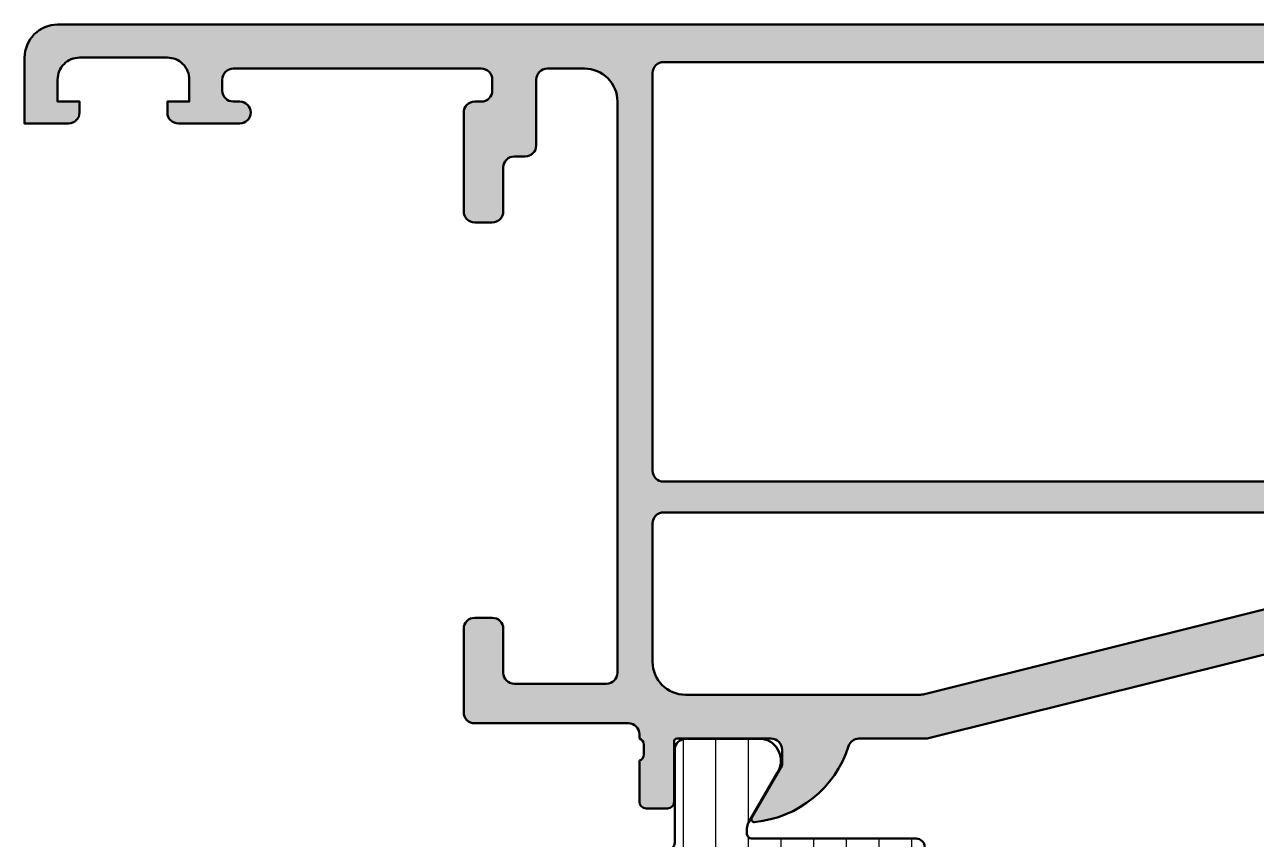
# Model space of a CAD drawing. Extents: x -30 to 68, y 0 to 85.
# Drawn here: x -30 to 26.1, y 47.9 to 85 of the extents above; entities that cross this region are included whole.
import ezdxf

# ---------------------------------------------------------------- set-up
doc = ezdxf.new("R2010")
doc.units = 0
for name, color, linetype, lineweight in [('0S-Alu contour', 7, 'Continuous', 50), ('0S-Alu hatch', 252, 'Continuous', 25), ('0S-Plastic contour', 254, 'Continuous', 50), ('0S-Plastic hatch', 253, 'Continuous', 25)]:
    doc.layers.add(name, color=color, linetype=linetype, lineweight=lineweight)

# ---------------------------------------------------------------- blocks, each defined once
blk = doc.blocks.new('346290__431558B0_09CE_420A_BA11_CC467FC390D2_')
at = {"layer": '0S-Alu hatch'}
h = blk.add_hatch(color=256, dxfattribs=at)
edge = h.paths.add_edge_path()
edge.add_line((-8.200072701510434, 76.49951935006649), (-8.200072701510454, 78.49951935006753))
edge.add_ellipse((-7.700223043924895, 78.49966968423728), major_axis=(-0.4998496801927175, 0), ratio=1, start_angle=-90.0137350442323, end_angle=0.017232207833387747, ccw=False)
edge.add_line((-7.700103219088589, 78.99951935006769), (-7.20007270151045, 78.99951935006769))
edge.add_arc((-7.200093028747218, 79.49953967699513), 0.5000203273406206, 270.0023292350583, 360.001167715177)
edge.add_line((-6.700072701510443, 79.49954986764669), (-6.70010321908856, 82.4995193500677))
edge.add_ellipse((-6.20012351868841, 82.49957016724566), major_axis=(-0.4999797029826405, 0), ratio=1, start_angle=-90.0058234560571, end_angle=0.00582345611189794, ccw=False)
edge.add_line((-6.200072701510435, 82.9995498676458), (-4.500060494479185, 82.99951935006769))
edge.add_ellipse((-4.499953956199751, 81.49962589020427), major_axis=(-1.499893463647152, 0), ratio=1, start_angle=179.9970959459508, end_angle=270.00406975156653, ccw=False)
edge.add_line((-3.000060494479212, 81.49954986764692), (-3.000060494479214, 55.49941253854425))
edge.add_ellipse((-3.500087204398595, 55.49956133321602), major_axis=(-0.5000267320580524, 0), ratio=1, start_angle=90.0100543075236, end_angle=179.9829502978733, ccw=False)
edge.add_line((-3.499999459322936, 54.99953460885675), (-7.700072701510435, 54.99953460885675))
edge.add_ellipse((-7.699957983039261, 55.49964932732795), major_axis=(-0.5001147316285112, 0), ratio=1, start_angle=0.013142752803219082, end_angle=89.98685724720258, ccw=False)
edge.add_line((-8.200072701510463, 55.49953460885673), (-8.20007270151045, 57.49953460885675))
edge.add_arc((-8.699968028215878, 57.49963928215132), 0.4998953376642202, 359.9880028125888, 450.01199718741)
edge.add_line((-8.700072701510464, 57.99953460885674), (-9.500060494479184, 57.99953460885674))
edge.add_arc((-9.500070706575457, 57.49954482095301), 0.4999897880080324, 89.99882975606629, 180.0011702437148)
edge.add_line((-10.0000604944792, 57.49953460885865), (-10.0000604944792, 53.69954681588801))
edge.add_arc((-9.499976420604668, 53.69963088976254), 0.5000840809417748, 180.009632536539, 269.9903674634257)
edge.add_line((-9.500060494479184, 53.19954681588799), (-2.499999459322964, 53.199546815888))
edge.add_ellipse((-2.500036411010819, 52.69950986283959), major_axis=(-0.5000369544137414, 0), ratio=1, start_angle=180.0059825937153, end_angle=269.995765961409, ccw=False)
edge.add_line((-1.999999459322952, 52.69956207467718), (-1.999556954440123, 52.49911117746025))
edge.add_ellipse((-2.078393400983157, 52.23159058546714), major_axis=(-0.2788950563274251, 0), ratio=1, start_angle=178.8354106258988, end_angle=253.5801235805092, ccw=False)
edge.add_line((-1.79955595444012, 52.22592217746875), (-1.799555954440108, 51.77232817746876))
edge.add_ellipse((-2.078424050083255, 51.76666751799171), major_axis=(-0.2789255417371277, 0), ratio=1, start_angle=106.42459455535439, end_angle=181.1628700728853, ccw=False)
edge.add_line((-1.999556954440095, 51.49912417746879), (-1.999556954440123, 49.61911317746025))
edge.add_arc((-1.699556954440112, 49.61911317746025), 0.3000000000000114, 180, 270)
edge.add_line((-1.699556954440112, 49.31911317746024), (-0.7195826353973587, 49.31911317746024))
edge.add_arc((-0.7195826353973587, 49.61911317746025), 0.3000000000000114, 270, 360)
edge.add_line((-0.4195826353973473, 49.61911317746025), (-0.4195826353973473, 52.37911100410641))
edge.add_ellipse((-0.2995826353973593, 52.37911100410642), major_axis=(-0.119999999999988, 0), ratio=1, start_angle=269.9999006516501, end_angle=360, ccw=False)
edge.add_line((-0.2995824273226618, 52.49911100410622), (4.000435416165338, 52.49910354806574))
edge.add_ellipse((4.000450853258525, 51.99911898533629), major_axis=(-0.4999845629677632, 0), ratio=1, start_angle=179.9991052558096, end_angle=270.00176901519205, ccw=False)
edge.add_line((4.500435416165323, 51.99911117746132), (4.500435416165331, 51.29910659982355))
edge.add_line((4.500435416165331, 51.29910659982355), (3.112190787259066, 48.89458847238213))
edge.add_arc((3.236036736045633, 48.83667994464111), 0.1367158243071089, 154.9399071397959, 275.5867734514894)
edge.add_arc((2.762580692078813, 53.67686303497722), 4.999999999999935, 275.586773451492, 342.2389949764135)
edge.add_ellipse((8.000435767053318, 51.99910319717769), major_axis=(-0.5000003508881683, 0), ratio=1, start_angle=270.0000402087751, end_angle=342.2389949764142, ccw=False)
edge.add_line((8.000435416165317, 52.49910354806574), (11.05096871084296, 52.49910354806573))
edge.add_arc((11.05097152947758, 52.99912445844281), 0.5000209103850187, 269.9996770217717, 283.9989856257524)
edge.add_line((11.17192894643876, 52.51395416452083), (35.74101037852976, 58.63971246507905))
edge.add_arc((35.69262601208562, 58.83377161349469), 0.2000000000000121, 283.999996257485, 389.9999122478543)
edge.add_line((35.8658312459987, 58.93377134821993), (34.49996906942461, 61.29952240182551))
edge.add_line((34.49996906942461, 61.29952240182551), (34.49996906942461, 61.99953460885675))
edge.add_ellipse((34.999459840465, 61.99961277120588), major_axis=(-0.4994907771559735, 0), ratio=1, start_angle=-89.99802710034322, end_angle=0.008965876750096413, ccw=False)
edge.add_line((34.99944264120197, 62.49910354806574), (39.29993398398813, 62.49911100492401))
edge.add_ellipse((39.29993419206274, 62.37911100492421), major_axis=(-0.1199999999999931, 0), ratio=1, start_angle=180, end_angle=270.00009934830814, ccw=False)
edge.add_line((39.41993419206273, 62.3791110049242), (39.41993419206273, 59.61955186764583))
edge.add_arc((39.71993419206274, 59.61955186764583), 0.3000000000000114, 180, 270)
edge.add_line((39.71993419206274, 59.31955186764581), (40.69990851110552, 59.31955186764581))
edge.add_arc((40.69990851110552, 59.61955186764581), 0.2999999999999971, 270, 360)
edge.add_line((40.99990851110551, 59.61955186764581), (40.99990851110551, 61.49956286765432))
edge.add_ellipse((41.07877560674869, 61.76710620817726), major_axis=(-0.2789255417371599, 0), ratio=1, start_angle=-1.1628700728862214, end_angle=73.57540544464422, ccw=False)
edge.add_line((40.79990751110551, 61.77276686765432), (40.79990751110551, 62.22636086765432))
edge.add_ellipse((41.07874495764856, 62.23202927565271), major_axis=(-0.278895056327431, 0), ratio=1, start_angle=-73.58012358050769, end_angle=1.1645893740997053, ccw=False)
edge.add_line((40.99990851110551, 62.49954986764582), (41.00010687536332, 64.99954986764581))
edge.add_ellipse((41.50020139576652, 64.99945534724263), major_axis=(-0.500094529335613, 0), ratio=1, start_angle=270.0108291930719, end_angle=359.98917080694326, ccw=False)
edge.add_line((41.50010687536334, 65.49954986764583), (43.80042273229692, 65.49954986764581))
edge.add_ellipse((43.80038812773957, 64.99950012323927), major_axis=(-0.5000497456038951, 0), ratio=1, start_angle=180.0043884560907, end_angle=269.99603500430294, ccw=False)
edge.add_line((44.3004378718767, 64.99953842355333), (44.30042261308763, 63.99953842355401))
edge.add_arc((44.8004451360694, 63.99956094653578), 0.5000225234890349, 180.0025808273899, 269.9974191726639)
edge.add_line((44.80042261308764, 63.49953842355401), (45.30042267269227, 63.49953842355402))
edge.add_arc((45.30045017754568, 63.99912180399262), 0.4995833811957417, 269.9968455475574, 360.0009687569832)
edge.add_line((45.80003355867002, 63.99913025094793), (45.80003355867002, 69.49948883248956))
edge.add_arc((44.80030034392777, 69.49975560333588), 0.999733250335087, 359.9847110779023, 450.0117943199854)
edge.add_line((44.80009454912279, 70.49948883248958), (44.2999267024431, 70.49951935006769))
edge.add_line((44.2999267024431, 70.49951935006769), (44.2999267024431, 67.99951935006769))
edge.add_ellipse((43.29975743586522, 67.99968861662538), major_axis=(-1.000169280901044, 0), ratio=1, start_angle=90.0097034481525, end_angle=179.9903033819906, ccw=False)
edge.add_line((43.29992682165239, 66.99951935006767), (41.99990851110553, 66.99951935006769))
edge.add_ellipse((42.00010133887338, 67.99968165483845), major_axis=(-1.000162323359025, 0), ratio=1, start_angle=0.009297869138720216, end_angle=89.98895357575321, ccw=False)
edge.add_line((40.99993902868364, 67.99951935006771), (40.99993902868364, 74.99951935006769))
edge.add_ellipse((41.52491504399701, 75.49951935006769), major_axis=(-0.7249826319673439, 0), ratio=1, start_angle=-43.604126230005704, end_angle=43.604126230005704, ccw=False)
edge.add_line((40.99993902868364, 75.99951935006769), (40.99990851110551, 82.49951935006769))
edge.add_ellipse((41.99981501026123, 82.49961285423105), major_axis=(-0.9999065035276435, 0), ratio=1, start_angle=-90.0071063966268, end_angle=0.00535789486758631, ccw=False)
edge.add_line((41.99993902868364, 83.49951935006769), (43.29992682165239, 83.49951935006769))
edge.add_ellipse((43.30008400181692, 82.49967664942275), major_axis=(-0.9998427129996784, 0), ratio=1, start_angle=179.9909859930816, end_angle=270.00900717679957, ccw=False)
edge.add_line((44.29992670244311, 82.49951935006818), (44.2999267024431, 80.4995498676458))
edge.add_line((44.2999267024431, 80.4995498676458), (44.89996332353685, 80.49951935006769))
edge.add_line((44.89996332353685, 80.49951935006769), (45.9999389562151, 81.59961700631769))
edge.add_line((45.9999389562151, 81.59961700631769), (46, 85))
edge.add_line((46, 85), (-28.50006049447922, 84.99951935006769))
edge.add_arc((-28.50014468594779, 83.49960354153626), 1.499915810894307, 89.9967839422801, 180.0032160576674)
edge.add_line((-30.00006049447923, 83.49951935006906), (-30.00006049447922, 80.49951935006769))
edge.add_line((-30.00006049447922, 80.49951935006769), (-28.00006049447921, 80.49951935006769))
edge.add_arc((-28.00019218588429, 80.9996510343667), 0.5001317016370802, 270.0150867496928, 359.9884102004696)
edge.add_line((-27.50006049447922, 80.99954986764607), (-27.50006049447922, 81.49951935006769))
edge.add_line((-27.50006049447922, 81.49951935006769), (-28.50006049447922, 81.49951935006769))
edge.add_line((-28.50006049447922, 81.49951935006769), (-28.50006049447922, 82.49951935006769))
edge.add_ellipse((-27.50016687570021, 82.49962573128867), major_axis=(-0.9998936244380855, 0), ratio=1, start_angle=-90.00609584344289, end_angle=0.006095843452101235, ccw=False)
edge.add_line((-27.50006049447922, 83.49951935006769), (-23.50006049447921, 83.49951935006769))
edge.add_ellipse((-23.49993758323881, 82.49964226459349), major_axis=(-0.9998770930287113, 0), ratio=1, start_angle=179.9947053940628, end_angle=270.0070431610014, ccw=False)
edge.add_line((-22.50006049447922, 82.49954986764503), (-22.5000604944792, 81.49951935006769))
edge.add_line((-22.5000604944792, 81.49951935006769), (-23.5000604944792, 81.49951935006769))
edge.add_line((-23.5000604944792, 81.49951935006769), (-23.5000604944792, 80.99951935006769))
edge.add_arc((-22.99994577600802, 80.99963406853888), 0.5001147316284899, 180.0131427528032, 269.9868572472002)
edge.add_line((-23.00006049447921, 80.4995193500677), (-20.2000116663542, 80.49951935006769))
edge.add_arc((-20.2000116663542, 80.99951935006769), 0.5, 270, 450)
edge.add_line((-20.2000116663542, 81.49951935006769), (-20.5000604944792, 81.49951935006769))
edge.add_ellipse((-20.49993551851436, 81.99964432603252), major_axis=(-0.5001249915799258, 0), ratio=1, start_angle=0.014317611649119044, end_angle=89.98568238836123, ccw=False)
edge.add_line((-21.0000604944792, 81.99951935006759), (-21.0000604944792, 82.49951935006769))
edge.add_ellipse((-20.50016351213967, 82.4996528780877), major_axis=(-0.4998970001729347, 0), ratio=1, start_angle=-90.01180738672502, end_angle=0.01530433687241839, ccw=False)
edge.add_line((-20.50006049447917, 82.9995498676458), (-9.20010321908859, 82.99951935006769))
edge.add_ellipse((-9.199811314025983, 82.4998112551303), major_axis=(-0.4997081801957367, 0), ratio=1, start_angle=179.966530607846, end_angle=270.03346939217704, ccw=False)
edge.add_line((-8.700103219088579, 82.49951935006786), (-8.70007270151045, 81.99954986764581))
edge.add_ellipse((-9.20003050512653, 81.9995076712619), major_axis=(-0.4999578053967656, 0), ratio=1, start_angle=89.99516424248998, end_angle=180.0048357574281, ccw=False)
edge.add_line((-9.20007270151045, 81.49954986764583), (-9.50012152963545, 81.49951935006769))
edge.add_arc((-9.500262867123439, 80.99972170173352), 0.4997976683185388, 89.98379736007189, 180.0231971805346)
edge.add_line((-10.0000604944792, 80.99951935006776), (-10.0000604944792, 76.49951935006771))
edge.add_arc((-9.50007083093999, 76.4995090136069), 0.499989663646041, 179.9988155042154, 270.0011844956447)
edge.add_line((-9.50006049447919, 75.9995193500677), (-8.70007270151045, 75.99951935006769))
edge.add_arc((-8.700093022345499, 76.49953967090275), 0.5000203212479823, 270.0023285015334, 359.9976714983276)
edge = h.paths.add_edge_path()
edge.add_ellipse((-0.9003190677961754, 82.79965738625852), major_axis=(-0.4998650337907118, 0), ratio=1, start_angle=-90.01547141567482, end_angle=0.011974252112793238, ccw=False)
edge.add_line((-0.9001840906706206, 83.29952240182548), (38.99990088171099, 83.29955291940362))
edge.add_ellipse((39.00001017422722, 82.79966221191987), major_axis=(-0.4998907194312373, 0), ratio=1, start_angle=179.9874732622198, end_angle=270.0125267377823, ccw=False)
edge.add_line((39.49990088171098, 82.79955291940362), (39.49990088171098, 64.69967651559551))
edge.add_ellipse((38.99984732756349, 64.69973007255462), major_axis=(-0.500053557015545, 0), ratio=1, start_angle=89.99914283136059, end_angle=179.9938634818548, ccw=False)
edge.add_line((38.99983984655475, 64.19967651559502), (-0.9001840906705922, 64.19967651559502))
edge.add_ellipse((-0.9001574106402755, 64.69970319562536), major_axis=(-0.5000266807421169, 0), ratio=1, start_angle=0.0030571432409942645, end_angle=89.99694285686343, ccw=False)
edge.add_line((-1.40018409067062, 64.69967651559504), (-1.400184090670616, 82.79955291940348))
edge = h.paths.add_edge_path()
edge.add_ellipse((-0.900092057022519, 62.29923963331414), major_axis=(-0.4999928515702684, 0), ratio=1, start_angle=-90.00081916727493, end_angle=0.0008191672279167506, ccw=False)
edge.add_line((-0.9000849085416859, 62.79923248483331), (30.52259785360431, 62.79923248483331))
edge.add_ellipse((30.52259976074592, 61.799231582256), major_axis=(-1.000000902579138, 0), ratio=1, start_angle=210.0000298569348, end_angle=270.0001092710665, ccw=False)
edge.add_line((31.38862568563556, 62.29923248483332), (32.41120487875079, 60.52806854440362))
edge.add_ellipse((31.97819796478487, 60.27806791858508), major_axis=(-0.4999953004298657, 0), ratio=1, start_angle=103.99922321442028, end_angle=210.0003937331823, ccw=False)
edge.add_line((32.09915119833086, 59.79292297555597), (10.92794472402666, 54.51435089303643))
edge.add_ellipse((10.80700625715038, 54.99923846103799), major_axis=(-0.4997419998087467, 0), ratio=1, start_angle=89.9970668428852, end_angle=104.0047187884181, ccw=False)
edge.add_line((10.80698067373369, 54.49949646188409), (0.0999150914583123, 54.49949646188409))
edge.add_ellipse((0.1001175221340702, 55.99969889255986), major_axis=(-1.500202444333319, 0), ratio=1, start_angle=0.007731238869496337, end_angle=89.99226876116359, ccw=False)
edge.add_line((-1.400084908541685, 55.99949646188408), (-1.400084908541685, 62.29923248483372))
at = {"layer": '0S-Alu contour', "color": 7}
for points in [[(44.29992670244311, 82.49951935006818), (44.2999267024431, 80.4995498676458), (44.89996332353685, 80.49951935006769), (45.9999389562151, 81.59961700631769), (46, 85), (-28.50006049447922, 84.99951935006769)], [(-30.00006049447923, 83.49951935006906), (-30.00006049447922, 80.49951935006769), (-28.00006049447921, 80.49951935006769)], [(-27.50006049447922, 83.49951935006769), (-23.50006049447921, 83.49951935006769)], [(-0.9001840906706206, 83.29952240182548), (38.99990088171099, 83.29955291940362)], [(-27.50006049447922, 80.99954986764607), (-27.50006049447922, 81.49951935006769), (-28.50006049447922, 81.49951935006769), (-28.50006049447922, 82.49951935006769)], [(-22.50006049447922, 82.49954986764503), (-22.5000604944792, 81.49951935006769), (-23.5000604944792, 81.49951935006769), (-23.5000604944792, 80.99951935006769)], [(-21.0000604944792, 81.99951935006759), (-21.0000604944792, 82.49951935006769)], [(-20.50006049447917, 82.9995498676458), (-9.20010321908859, 82.99951935006769)], [(-8.700103219088579, 82.49951935006786), (-8.70007270151045, 81.99954986764581)], [(-6.700072701510443, 79.49954986764669), (-6.70010321908856, 82.4995193500677)], [(-6.200072701510435, 82.9995498676458), (-4.500060494479185, 82.99951935006769)], [(-1.40018409067062, 64.69967651559504), (-1.400184090670616, 82.79955291940348)], [(-20.2000116663542, 81.49951935006769), (-20.5000604944792, 81.49951935006769)], [(-9.20007270151045, 81.49954986764583), (-9.50012152963545, 81.49951935006769)], [(-3.000060494479212, 81.49954986764692), (-3.000060494479214, 55.49941253854425)], [(-10.0000604944792, 80.99951935006776), (-10.0000604944792, 76.49951935006771)], [(-23.00006049447921, 80.4995193500677), (-20.2000116663542, 80.49951935006769)], [(-7.700103219088589, 78.99951935006769), (-7.20007270151045, 78.99951935006769)], [(-8.200072701510434, 76.49951935006649), (-8.200072701510454, 78.49951935006753)], [(-9.50006049447919, 75.9995193500677), (-8.70007270151045, 75.99951935006769)], [(38.99983984655475, 64.19967651559502), (-0.9001840906705922, 64.19967651559502)], [(-1.400084908541685, 55.99949646188408), (-1.400084908541685, 62.29923248483372)], [(-0.9000849085416859, 62.79923248483331), (30.52259785360431, 62.79923248483331)], [(32.09915119833086, 59.79292297555597), (10.92794472402666, 54.51435089303643)], [(11.17192894643876, 52.51395416452083), (35.74101037852976, 58.63971246507905)], [(-8.700072701510464, 57.99953460885674), (-9.500060494479184, 57.99953460885674)], [(-10.0000604944792, 57.49953460885865), (-10.0000604944792, 53.69954681588801)], [(-8.200072701510463, 55.49953460885673), (-8.20007270151045, 57.49953460885675)], [(-3.499999459322936, 54.99953460885675), (-7.700072701510435, 54.99953460885675)], [(10.80698067373369, 54.49949646188409), (0.0999150914583123, 54.49949646188409)], [(-9.500060494479184, 53.19954681588799), (-2.499999459322964, 53.199546815888)], [(-1.999999459322952, 52.69956207467718), (-1.999556954440123, 52.49911117746025)], [(-1.79955595444012, 52.22592217746875), (-1.799555954440108, 51.77232817746876)], [(-0.4195826353973473, 49.61911317746025), (-0.4195826353973473, 52.37911100410641)], [(-0.2995824273226618, 52.49911100410622), (4.000435416165338, 52.49910354806574)], [(8.000435416165317, 52.49910354806574), (11.05096871084296, 52.49910354806573)], [(4.500435416165323, 51.99911117746132), (4.500435416165331, 51.29910659982355), (3.112190787259066, 48.89458847238213)], [(-1.999556954440095, 51.49912417746879), (-1.999556954440123, 49.61911317746025)], [(-1.699556954440112, 49.31911317746024), (-0.7195826353973587, 49.31911317746024)]]:
    blk.add_lwpolyline(points, dxfattribs=at)
for centre, radius, start, end in [((-28.50014468594779, 83.49960354153626), 1.499915810894307, 89.9967839422801, 180.0032160576674), ((-20.2000116663542, 80.99951935006769), 0.5, 270, 90), ((-9.500262867123439, 80.99972170173352), 0.4997976683185388, 89.98379736007189, 180.0231971805346), ((-28.00019218588429, 80.9996510343667), 0.5001317016370802, 270.0150867496928, 359.9884102004696), ((-22.99994577600802, 80.99963406853888), 0.5001147316284899, 180.0131427528032, 269.9868572472002), ((-7.200093028747218, 79.49953967699513), 0.5000203273406206, 270.0023292350583, 0.0011677151769356), ((-9.50007083093999, 76.4995090136069), 0.499989663646041, 179.9988155042154, 270.0011844956447), ((-8.700093022345499, 76.49953967090275), 0.5000203212479823, 270.0023285015334, 359.9976714983276), ((-9.500070706575457, 57.49954482095301), 0.4999897880080324, 89.99882975606629, 180.0011702437148), ((-8.699968028215878, 57.49963928215132), 0.4998953376642202, 359.9880028125888, 90.01199718741005), ((-9.499976420604668, 53.69963088976254), 0.5000840809417748, 180.009632536539, 269.9903674634257), ((11.05097152947758, 52.99912445844281), 0.5000209103850187, 269.9996770217717, 283.9989856257524), ((2.762580692078813, 53.67686303497722), 4.999999999999935, 275.586773451492, 342.2389949764135), ((-1.699556954440112, 49.61911317746025), 0.3000000000000114, 180, 270), ((-0.7195826353973587, 49.61911317746025), 0.3000000000000114, 270, 0), ((3.236036736045633, 48.83667994464111), 0.1367158243071089, 154.9399071397959, 275.5867734514894)]:
    blk.add_arc(centre, radius, start, end, dxfattribs=at)
at = {"layer": '0S-Alu contour', "color": 7, "extrusion": (0, 0, -1)}
for centre, radius, start, end in [((27.50016687570021, 82.49962573128867), 0.9998936244380855, 359.9939041565479, 90.00609584344294), ((23.49993758323881, 82.49964226459349), 0.9998770930287113, 89.99295683899864, 180.0052946059373), ((0.9003190677961754, 82.79965738625852), 0.4998650337907119, 359.9880257478872, 90.01547141567481), ((20.50016351213967, 82.4996528780877), 0.4998970001729347, 359.9846956631276, 90.01180738672505), ((9.199811314025983, 82.4998112551303), 0.4997081801957367, 89.96653060782293, 180.033469392154), ((6.20012351868841, 82.49957016724566), 0.4999797029826406, 359.9941765438881, 90.00582345605704), ((4.499953956199751, 81.49962589020427), 1.499893463647152, 89.99593024843347, 180.0029040540493), ((20.49993551851436, 81.99964432603252), 0.5001249915799258, 270.0143176116388, 359.9856823883509), ((9.20003050512653, 81.9995076712619), 0.4999578053967656, 179.9951642425719, 270.0048357575101), ((7.700223043924895, 78.49966968423728), 0.4998496801927175, 359.9827677921666, 90.01373504423233), ((0.9001574106402755, 64.69970319562536), 0.5000266807421169, 270.0030571431366, 359.996942856759), ((0.900092057022519, 62.29923963331414), 0.4999928515702685, 359.9991808327721, 90.00081916727486), ((-0.1001175221340702, 55.99969889255986), 1.500202444333319, 270.0077312388364, 359.9922687611305), ((7.699957983039261, 55.49964932732795), 0.5001147316285112, 270.0131427527975, 359.9868572471968), ((3.500087204398595, 55.49956133321602), 0.5000267320580524, 180.0170497021268, 269.9899456924764), ((-10.80700625715038, 54.99923846103799), 0.4997419998087468, 255.9952812115819, 270.0029331571148), ((2.500036411010819, 52.69950986283959), 0.5000369544137414, 90.00423403859098, 179.9940174062847), ((2.078393400983157, 52.23159058546714), 0.2788950563274251, 106.4198764194908, 181.1645893741013), ((0.2995826353973593, 52.37911100410642), 0.119999999999988, 0, 90.00009934834993), ((-4.000450853258525, 51.99911898533629), 0.4999845629677632, 89.99823098480792, 180.0008947441905), ((-8.000435767053318, 51.99910319717769), 0.5000003508881683, 17.76100502358584, 89.9999597912249), ((2.078424050083255, 51.76666751799171), 0.2789255417371277, 178.8371299271147, 253.5754054446456)]:
    blk.add_arc(centre, radius, start, end, dxfattribs=at)
blk = doc.blocks.new('284043__E6E96F01_18F2_4676_BC98_9E69B9206BE7___4ACCDE76_BC27_4503_AE14_37214D24256B_')
at = {"layer": '0S-Plastic hatch'}
h = blk.add_hatch(dxfattribs=at)
h.set_pattern_fill('ANSI31', color=256, scale=0.4680000000000001, angle=45, style=0)
h.set_pattern_definition([(90, (0, 0), (-1.4859, 0), [])])
edge = h.paths.add_edge_path()
edge.add_arc((-6.165970436409793, 46.95000000000181), 0.5000000000003624, 89.99999999998862, 119.999999999991)
edge.add_line((-6.415970436409907, 47.38301270189438), (-10.64994503262528, 44.93852632902735))
edge.add_arc((-10.39994503262541, 44.50551362713494), 0.5000000000000941, 119.9999999999768, 180)
edge.add_line((-10.8999450326255, 44.50551362713494), (-10.89994503262551, 34.20188277422025))
edge.add_line((-10.89994503262551, 34.20188277422025), (-10.44170151195214, 23.70638061263665))
edge.add_arc((-9.442653290370458, 23.75000000000201), 0.9999999999998316, 182.5000000000017, 270.0000000000065)
edge.add_line((-9.442653290370345, 22.75000000000218), (-1.582449368332788, 22.75000000000216))
edge.add_ellipse((-1.582449368332755, 22.25000000000234), major_axis=(-0.4999999999998224, 0), ratio=1, start_angle=207.0072193886976, end_angle=270.0000000000038, ccw=False)
edge.add_line((-1.136974711653976, 22.47705138241774), (-0.4219590108660043, 21.07419106754012))
edge.add_ellipse((-0.6892438048734395, 20.9379602380909), major_axis=(-0.3000000000000349, 0), ratio=1, start_angle=179.9920113085105, end_angle=207.0072193886802, ccw=False)
edge.add_line((-0.3892438077894702, 20.93791840939998), (-0.3900006170636914, 15.50999861706369))
edge.add_arc((0.1099953603749242, 15.50999597743861), 0.4999959774455833, 179.9996975182267, 270.0003024811867)
edge.add_line((0.1099980000000044, 15.01), (3.586539498099469, 15.01))
edge.add_arc((3.444228849108128, 15.99981807472285), 0.9999960709244758, 278.181608051899, 392.7270160998406)
edge.add_line((4.285481498099475, 16.540453), (2.966964645140819, 18.82419149299001))
edge.add_ellipse((3.399977361871221, 19.07419146728955), major_axis=(-0.5000000000000182, 0), ratio=1, start_angle=0.001175055589214935, end_angle=29.99999659934241, ccw=False)
edge.add_line((2.899977361976354, 19.07418121299509), (2.900054967374501, 19.3499999995752))
edge.add_ellipse((3.100054967587951, 19.34999999978873), major_axis=(-0.2000000002134499, 0), ratio=1, start_angle=270.00000006120507, end_angle=360, ccw=False)
edge.add_line((3.100054967374305, 19.55000000000218), (10.60005496737448, 19.55000000000218))
edge.add_arc((10.60005496737451, 19.95000000000218), 0.3999999999999986, 269.9999999999959, 449.9999999999959)
edge.add_line((10.60005496737454, 20.35000000000218), (9.600054967374597, 20.35000000000217))
edge.add_ellipse((9.600054967374492, 20.65000000000212), major_axis=(-0.2999999999999474, 0), ratio=1, start_angle=0, end_angle=90.00000000002012, ccw=False)
edge.add_line((9.300054967374544, 20.65000000000212), (9.300054967374585, 20.85000000000218))
edge.add_arc((9.000054967374545, 20.85000000000218), 0.3000000000000398, 0, 180)
edge.add_line((8.700054967374506, 20.85000000000218), (8.700054967374506, 20.65000000000217))
edge.add_ellipse((8.400054967374599, 20.65000000000212), major_axis=(-0.2999999999999065, 0), ratio=1, start_angle=89.99999999999358, end_angle=180, ccw=False)
edge.add_line((8.400054967374565, 20.35000000000221), (2.629705717146578, 20.35000000000217))
edge.add_ellipse((2.629705717146621, 22.35000000000225), major_axis=(-2.000000000000078, 0), ratio=1, start_angle=27.007219388690487, end_angle=89.9999999999988, ccw=False)
edge.add_line((0.8478070904306878, 21.4417944703405), (-3.745419689304356, 30.45370226400084))
edge.add_ellipse((-3.299945032626238, 30.68075364641628), major_axis=(-0.4999999999992484, 0), ratio=1, start_angle=0, end_angle=27.007219388735678, ccw=False)
edge.add_line((-3.799945032625486, 30.68075364641628), (-3.799945032625487, 36.80441558773052))
edge.add_ellipse((-3.299945032625514, 36.80441558773054), major_axis=(-0.4999999999999725, 0), ratio=1, start_angle=314.9999999999974, end_angle=360, ccw=False)
edge.add_line((-3.653498423218751, 37.15796897832381), (-0.285731470252486, 40.52573593128984))
edge.add_arc((-1.699945032625535, 41.93994949366298), 2, 314.9999999999981, 360)
edge.add_line((0.3000549673744646, 41.93994949366298), (0.3000549673745922, 45.40247913859535))
edge.add_ellipse((1.300054967374525, 45.4024791385953), major_axis=(-0.9999999999999332, 0), ratio=1, start_angle=296.9864693082964, end_angle=360, ccw=False)
edge.add_line((0.8462748960453143, 46.29359285011831), (2.31422408847672, 47.04111371152528))
edge.add_ellipse((2.768004159805673, 46.15000000000313), major_axis=(-0.9999999999990475, 0), ratio=1, start_angle=270.0000000000116, end_angle=296.9864693083056, ccw=False)
edge.add_line((2.768004159805471, 47.15000000000218), (8.400054967374423, 47.15000000000214))
edge.add_ellipse((8.400054967374526, 46.85000000000228), major_axis=(-0.2999999999998621, 0), ratio=1, start_angle=180, end_angle=270.00000000002, ccw=False)
edge.add_line((8.70005496737439, 46.85000000000228), (8.700054967374506, 46.65000000000216))
edge.add_arc((9.000054967374515, 46.65000000000216), 0.3000000000000114, 180, 360)
edge.add_line((9.300054967374528, 46.65000000000216), (9.300054967374535, 46.8500000000021))
edge.add_ellipse((9.600054967374476, 46.85000000000224), major_axis=(-0.2999999999999403, 0), ratio=1, start_angle=270.0000000000312, end_angle=360, ccw=False)
edge.add_line((9.600054967374312, 47.15000000000218), (10.60005496737448, 47.15000000000219))
edge.add_arc((10.60005496737445, 47.55000000000219), 0.4000000000000057, 270.0000000000041, 450.000000000004)
edge.add_line((10.60005496737442, 47.9500000000022), (3.100054967374362, 47.95000000000223))
edge.add_ellipse((3.100054967374531, 48.15000000000214), major_axis=(-0.1999999999999034, 0), ratio=1, start_angle=0, end_angle=89.99999999995163, ccw=False)
edge.add_line((2.900054967374627, 48.15000000000214), (2.899977361976354, 48.42581878700407))
edge.add_ellipse((3.399977361871255, 48.4258085327104), major_axis=(-0.5000000000000516, 0), ratio=1, start_angle=330.0000034006588, end_angle=359.9988249444108, ccw=False)
edge.add_line((2.966964645140819, 48.67580850700996), (4.285481498099471, 50.95954700000001))
edge.add_arc((3.444228849108128, 51.50018192527716), 0.99999607092447, 327.2729839001595, 441.818391948101)
edge.add_line((3.586539498099468, 52.49000000000001), (0.1099980000000045, 52.49000000000001))
edge.add_arc((0.1099953603749242, 51.99000402256138), 0.4999959774455975, 89.9996975188133, 180.0003024817733)
edge.add_line((-0.3900006170637055, 51.99000138293119), (-0.3894094438636841, 47.75004182869323))
edge.add_ellipse((-0.6894094409476195, 47.75000000000217), major_axis=(-0.300000000000001, 0), ratio=1, start_angle=90.00000000000108, end_angle=180.0079886915353, ccw=False)
edge.add_line((-0.689409440947614, 47.45000000000216), (-6.165970436409693, 47.45000000000217))
edge = h.paths.add_edge_path()
edge.add_ellipse((-9.199945032625465, 43.81269330410754), major_axis=(-0.9999999999999959, 0), ratio=1, start_angle=300.0000000000001, end_angle=360, ccw=False)
edge.add_line((-9.699945032625465, 44.67871870789197), (-6.344431405492514, 46.61602540378662))
edge.add_ellipse((-5.8444314054925, 45.75000000000218), major_axis=(-1, 0), ratio=1, start_angle=270.0000000000008, end_angle=300.00000000000085, ccw=False)
edge.add_line((-5.844431405492514, 46.75000000000219), (-1.999945032625419, 46.75000000000219))
edge.add_ellipse((-1.999945032625419, 45.75000000000218), major_axis=(-1, 0), ratio=1, start_angle=180, end_angle=270, ccw=False)
edge.add_line((-0.9999450326254191, 45.75000000000218), (-0.9999450326254165, 42.06421356237528))
edge.add_ellipse((-1.999945032625419, 42.06421356237528), major_axis=(-1.000000000000002, 0), ratio=1, start_angle=135.0000000000004, end_angle=180, ccw=False)
edge.add_line((-1.292838251438865, 41.35710678118873), (-3.707051813811976, 38.94289321881564))
edge.add_ellipse((-4.414158594998525, 39.65000000000218), major_axis=(-1, 0), ratio=1, start_angle=90, end_angle=135.0000000000001, ccw=False)
edge.add_line((-4.414158594998525, 38.65000000000218), (-9.199945032625465, 38.65000000000218))
edge.add_ellipse((-9.199945032625465, 39.65000000000218), major_axis=(-1, 0), ratio=1, start_angle=0, end_angle=90, ccw=False)
edge.add_line((-10.19994503262546, 39.65000000000218), (-10.19994503262546, 43.81269330410754))
edge = h.paths.add_edge_path()
edge.add_ellipse((-9.486964033625853, 29.35000000000233), major_axis=(-0.4999999999998437, 0), ratio=1, start_angle=-90.00000000002109, end_angle=2.499999999990507, ccw=False)
edge.add_line((-9.486964033625666, 29.85000000000218), (-5.201609791065834, 29.85000000000217))
edge.add_ellipse((-5.201609791065848, 29.35000000000209), major_axis=(-0.5000000000000855, 0), ratio=1, start_angle=206.7367475977947, end_angle=269.9999999999984, ccw=False)
edge.add_line((-4.755068277857617, 29.57494594235667), (-2.437811529662443, 24.9749459423566))
edge.add_ellipse((-2.884353042870529, 24.7500000000021), major_axis=(-0.4999999999999219, 0), ratio=1, start_angle=89.9999999999983, end_angle=206.7367475977945, ccw=False)
edge.add_line((-2.884353042870543, 24.25000000000217), (-8.80747782511912, 24.2500000000022))
edge.add_ellipse((-8.807477825119108, 25.25000000000216), major_axis=(-0.9999999999999609, 0), ratio=1, start_angle=2.500000000003297, end_angle=89.9999999999992, ccw=False)
edge.add_line((-9.806526046700924, 25.20638061263677), (-9.98648814441663, 29.32819030631975))
edge = h.paths.add_edge_path()
edge.add_ellipse((-9.699945032625465, 37.15000000000218), major_axis=(-0.5, 0), ratio=1, start_angle=270, end_angle=360, ccw=False)
edge.add_line((-9.699945032625465, 37.65000000000218), (-5.599945032625441, 37.65000000000218))
edge.add_ellipse((-5.599945032625441, 37.15000000000218), major_axis=(-0.5, 0), ratio=1, start_angle=180, end_angle=270, ccw=False)
edge.add_line((-5.099945032625441, 37.15000000000218), (-5.099945032625438, 31.35000000000217))
edge.add_ellipse((-5.599945032625441, 31.35000000000217), major_axis=(-0.5000000000000036, 0), ratio=1, start_angle=90, end_angle=180, ccw=False)
edge.add_line((-5.599945032625441, 30.85000000000217), (-9.574285919442673, 30.85000000000218))
edge.add_ellipse((-9.574285919442687, 31.35000000000219), major_axis=(-0.5000000000000155, 0), ratio=1, start_angle=2.500000000001819, end_angle=90.00000000000159, ccw=False)
edge.add_line((-10.07381003023363, 31.32819030631951), (-10.19994503262546, 34.21715682855332))
edge.add_line((-10.19994503262546, 34.21715682855332), (-10.19994503262546, 37.15000000000218))
at = {"layer": '0S-Alu contour', "color": 7}
for points in [[(-9.699945032625465, 44.67871870789197), (-6.344431405492514, 46.61602540378662)], [(-5.844431405492514, 46.75000000000219), (-1.999945032625419, 46.75000000000219)], [(-0.9999450326254191, 45.75000000000218), (-0.9999450326254165, 42.06421356237528)], [(-10.19994503262546, 39.65000000000218), (-10.19994503262546, 43.81269330410754)], [(-1.292838251438865, 41.35710678118873), (-3.707051813811976, 38.94289321881564)], [(-4.414158594998525, 38.65000000000218), (-9.199945032625465, 38.65000000000218)], [(-9.699945032625465, 37.65000000000218), (-5.599945032625441, 37.65000000000218)], [(-10.07381003023363, 31.32819030631951), (-10.19994503262546, 34.21715682855332), (-10.19994503262546, 37.15000000000218)], [(-5.099945032625441, 37.15000000000218), (-5.099945032625438, 31.35000000000217)], [(-5.599945032625441, 30.85000000000217), (-9.574285919442673, 30.85000000000218)], [(-9.486964033625666, 29.85000000000218), (-5.201609791065834, 29.85000000000217)], [(-9.806526046700924, 25.20638061263677), (-9.98648814441663, 29.32819030631975)], [(-4.755068277857617, 29.57494594235667), (-2.437811529662443, 24.9749459423566)], [(-2.884353042870543, 24.25000000000217), (-8.80747782511912, 24.2500000000022)]]:
    blk.add_lwpolyline(points, dxfattribs=at)
at = {"layer": '0S-Alu contour', "color": 7, "extrusion": (0, 0, -1)}
for centre, radius, start, end in [((5.8444314054925, 45.75000000000218), 1, 59.99999999999915, 89.9999999999992), ((1.999945032625419, 45.75000000000218), 1, 90, 180), ((9.199945032625465, 43.81269330410754), 0.9999999999999959, 0, 59.99999999999986), ((1.999945032625419, 42.06421356237528), 1.000000000000002, 180, 224.9999999999997), ((9.199945032625465, 39.65000000000218), 1, 270, 0), ((4.414158594998525, 39.65000000000218), 1, 224.9999999999999, 270), ((9.699945032625465, 37.15000000000218), 0.5, 0, 90), ((5.599945032625441, 37.15000000000218), 0.5, 90, 180), ((9.574285919442687, 31.35000000000219), 0.5000000000000155, 269.9999999999984, 357.4999999999982), ((5.599945032625441, 31.35000000000217), 0.5000000000000036, 180, 270), ((9.486964033625853, 29.35000000000233), 0.4999999999998437, 357.5000000000095, 90.00000000002115), ((5.201609791065848, 29.35000000000209), 0.5000000000000855, 90.0000000000016, 153.2632524022053), ((8.807477825119108, 25.25000000000216), 0.9999999999999609, 270.0000000000008, 357.4999999999967), ((2.884353042870529, 24.7500000000021), 0.4999999999999219, 153.2632524022055, 270.0000000000017)]:
    blk.add_arc(centre, radius, start, end, dxfattribs=at)
at = {"layer": '0S-Plastic contour', "color": 7}
for points in [[(3.586539498099468, 52.49000000000001), (0.1099980000000045, 52.49000000000001)], [(-0.3900006170637055, 51.99000138293119), (-0.3894094438636841, 47.75004182869323)], [(2.966964645140819, 48.67580850700996), (4.285481498099471, 50.95954700000001)], [(2.900054967374627, 48.15000000000214), (2.899977361976354, 48.42581878700407)], [(10.60005496737442, 47.9500000000022), (3.100054967374362, 47.95000000000223)], [(-6.415970436409907, 47.38301270189438), (-10.64994503262528, 44.93852632902735)], [(-0.689409440947614, 47.45000000000216), (-6.165970436409693, 47.45000000000217)], [(2.768004159805471, 47.15000000000218), (8.400054967374423, 47.15000000000214)], [(9.600054967374312, 47.15000000000218), (10.60005496737448, 47.15000000000219)], [(0.8462748960453143, 46.29359285011831), (2.31422408847672, 47.04111371152528)], [(8.70005496737439, 46.85000000000228), (8.700054967374506, 46.65000000000216)], [(9.300054967374528, 46.65000000000216), (9.300054967374535, 46.8500000000021)], [(0.3000549673744646, 41.93994949366298), (0.3000549673745922, 45.40247913859535)], [(-10.8999450326255, 44.50551362713494), (-10.89994503262551, 34.20188277422025), (-10.44170151195214, 23.70638061263665)], [(-3.653498423218751, 37.15796897832381), (-0.285731470252486, 40.52573593128984)], [(-3.799945032625486, 30.68075364641628), (-3.799945032625487, 36.80441558773052)], [(0.8478070904306878, 21.4417944703405), (-3.745419689304355, 30.45370226400084)], [(-9.442653290370345, 22.75000000000218), (-1.582449368332788, 22.75000000000216)], [(-1.136974711653976, 22.47705138241774), (-0.4219590108660043, 21.07419106754012)], [(-0.3892438077894702, 20.93791840939998), (-0.3900006170636914, 15.50999861706369)], [(8.700054967374506, 20.85000000000218), (8.700054967374506, 20.65000000000217)], [(9.300054967374544, 20.65000000000212), (9.300054967374585, 20.85000000000218)], [(8.400054967374565, 20.35000000000221), (2.629705717146578, 20.35000000000217)], [(10.60005496737454, 20.35000000000218), (9.600054967374597, 20.35000000000217)], [(2.899977361976354, 19.07418121299509), (2.900054967374501, 19.3499999995752)], [(3.100054967374305, 19.55000000000218), (10.60005496737448, 19.55000000000218)], [(4.285481498099475, 16.540453), (2.966964645140819, 18.82419149299001)], [(0.1099980000000044, 15.01), (3.586539498099469, 15.01)]]:
    blk.add_lwpolyline(points, dxfattribs=at)
for centre, radius, start, end in [((0.1099953603749242, 51.99000402256138), 0.4999959774455975, 89.9996975188133, 180.0003024817733), ((3.444228849108128, 51.50018192527716), 0.99999607092447, 327.2729839001595, 81.81839194810105), ((10.60005496737445, 47.55000000000219), 0.4000000000000057, 270.0000000000041, 90.00000000000406), ((-6.165970436409793, 46.95000000000181), 0.5000000000003624, 89.99999999998862, 119.999999999991), ((9.000054967374515, 46.65000000000216), 0.3000000000000114, 180, 0), ((-10.39994503262541, 44.50551362713494), 0.5000000000000941, 119.9999999999768, 180), ((-1.699945032625535, 41.93994949366298), 2, 314.9999999999981, 0), ((-9.442653290370458, 23.75000000000201), 0.9999999999998316, 182.5000000000017, 270.0000000000065), ((9.000054967374545, 20.85000000000218), 0.3000000000000398, 0, 180), ((10.60005496737451, 19.95000000000218), 0.3999999999999986, 269.9999999999959, 89.99999999999594), ((3.444228849108128, 15.99981807472285), 0.9999960709244758, 278.181608051899, 32.72701609984061), ((0.1099953603749242, 15.50999597743861), 0.4999959774455833, 179.9996975182267, 270.0003024811867)]:
    blk.add_arc(centre, radius, start, end, dxfattribs=at)
at = {"layer": '0S-Plastic contour', "color": 7, "extrusion": (0, 0, -1)}
for centre, radius, start, end in [((-3.399977361871255, 48.4258085327104), 0.5000000000000516, 0.0011750555892266, 29.99999659934123), ((0.6894094409476195, 47.75000000000217), 0.300000000000001, 179.9920113084647, 269.9999999999989), ((-3.100054967374531, 48.15000000000214), 0.1999999999999034, 270.0000000000484, 0), ((-2.768004159805673, 46.15000000000313), 0.9999999999990475, 63.0135306916944, 89.9999999999884), ((-8.400054967374526, 46.85000000000228), 0.2999999999998621, 89.99999999997999, 180), ((-9.600054967374476, 46.85000000000224), 0.2999999999999403, 0, 89.99999999996878), ((-1.300054967374525, 45.4024791385953), 0.9999999999999332, 0, 63.01353069170357), ((3.299945032625514, 36.80441558773054), 0.4999999999999725, 0, 45.00000000000264), ((3.299945032626238, 30.68075364641628), 0.4999999999992484, 332.9927806112643, 0), ((1.582449368332755, 22.25000000000234), 0.4999999999998224, 89.99999999999618, 152.9927806113024), ((-2.629705717146621, 22.35000000000225), 2.000000000000078, 270.0000000000012, 332.9927806113096), ((0.6892438048734395, 20.9379602380909), 0.3000000000000349, 152.9927806113198, 180.0079886914896), ((-8.400054967374599, 20.65000000000212), 0.2999999999999065, 180, 270.0000000000064), ((-9.600054967374492, 20.65000000000212), 0.2999999999999474, 269.9999999999799, 0), ((-3.399977361871221, 19.07419146728955), 0.5000000000000182, 330.0000034006576, 359.9988249444108), ((-3.100054967587951, 19.34999999978873), 0.2000000002134499, 0, 89.99999993879493)]:
    blk.add_arc(centre, radius, start, end, dxfattribs=at)
blk = doc.blocks.new('466490__42A64048_D989_4E83_8AA4_EAE9BF22A64A_')
at = {"layer": '0S-Alu contour', "color": 7}
blk.add_blockref('346290__431558B0_09CE_420A_BA11_CC467FC390D2_', (0, 0), dxfattribs=at)
at = {"layer": '0S-Plastic contour', "color": 7}
blk.add_blockref('284043__E6E96F01_18F2_4676_BC98_9E69B9206BE7___4ACCDE76_BC27_4503_AE14_37214D24256B_', (0, 0), dxfattribs=at)

msp = doc.modelspace()

# ---------------------------------------------------------------- block references
at = {"layer": '0S-Alu contour', "color": 7}
msp.add_blockref('466490__42A64048_D989_4E83_8AA4_EAE9BF22A64A_', (0, 0), dxfattribs=at)

doc.saveas('drawing.dxf')
